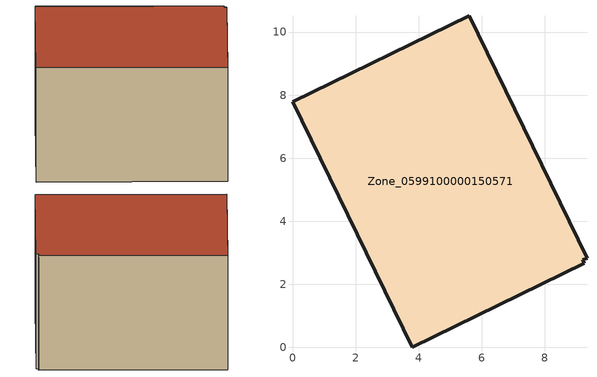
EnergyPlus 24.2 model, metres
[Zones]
Zone_0599100000150571
 floor ground (C_G): 9.34,2.83 9.21,2.77 9.26,2.67 3.79,0 0,7.79 5.6,10.52 z0
 wall outside (C_F): 9.34,2.83 5.6,10.52 0,7.79 3.79,0 9.26,2.67 9.21,2.77 9.34,2.83 z0:5.78
 roof outside (C_R): 9.21,2.77 9.34,2.83 5.6,10.52 0,7.79 3.79,0 9.26,2.67 z5.78
[BUILDING]
Pand.0599100000150571: North Axis=0; Terrain=City; Loads Convergence Tolerance Value=0.04; Temperature Convergence Tolerance Value=0.4; Solar Distribution=FullExterior; Maximum Number of Warmup Days=25; Minimum Number of Warmup Days=1
[Site:Location]
Rotterdam.The.Hague.AP_ZH_NLD Design_Conditions: Latitude=51.96; Longitude=4.45; Time Zone=1; Elevation=-4.5
[SITE:GROUNDTEMPERATURE:BUILDINGSURFACE]
18, 18, 18, 18, 18, 18, 18, 18, 18, 18, 18, 18
[MATERIAL] Thermal Absorptance=0.9; Solar Absorptance=0.7; Visible Absorptance=0.7
Name | Roughness | Thickness | Conductivity | Density | Specific Heat
G.TI.1946-1964 | MediumSmooth | 0.15 | 1 | 540 | 1210
F.TI.1946-1964 | Rough | 0.3 | 0.857143 | 1920 | 840
R.TI.1946-1964 | MediumRough | 0.2 | 0.277778 | 1500 | 1000
[CONSTRUCTION]
C_G: G.TI.1946-1964
C_F: F.TI.1946-1964
C_R: R.TI.1946-1964
[ZONE]
Zone_0599100000150571: Type=1; Multiplier=1; Ceiling Height=Autocalculate; Volume=Autocalculate; Floor Area=autocalculate; Part of Total Floor Area=Yes
[ZONEINFILTRATION:DESIGNFLOWRATE]
Infil_Zone_0599100000150571: Zone or ZoneList or Space or SpaceList=Zone_0599100000150571; Schedule=AlwaysOn; Design Flow Rate Calculation Method=Flow/Area; Flow Rate per Floor Area=0.003; Constant Term Coefficient=1; Temperature Term Coefficient=0; Velocity Term Coefficient=0; Velocity Squared Term Coefficient=0
[HVACTEMPLATE:ZONE:IDEALLOADSAIRSYSTEM]
Zone_0599100000150571: Maximum Heating Supply Air Temperature=50; Minimum Cooling Supply Air Temperature=13; Maximum Heating Supply Air Humidity Ratio=0.0156; Minimum Cooling Supply Air Humidity Ratio=0.0077; Heating Limit=NoLimit; Cooling Limit=NoLimit; Dehumidification Control Type=ConstantSensibleHeatRatio; Cooling Sensible Heat Ratio=0.7; Dehumidification Setpoint=60; Humidification Control Type=None; Humidification Setpoint=30; Outdoor Air Method=None; Outdoor Air Flow Rate per Person=0.00944; Outdoor Air Flow Rate per Zone Floor Area=0; Outdoor Air Flow Rate per Zone=0; Demand Controlled Ventilation Type=None; Outdoor Air Economizer Type=NoEconomizer; Heat Recovery Type=None; Sensible Heat Recovery Effectiveness=0.7; Latent Heat Recovery Effectiveness=0.65
[ZONECONTROL:THERMOSTAT]
ThermostatControl_Zone_0599100000150571: Zone or ZoneList=Zone_0599100000150571; Control Type Schedule=DualSetpointControlType; Control 1=Thermostat_Zone_0599100000150571; Temperature Difference Between Cutout And Setpoint=0
[THERMOSTATSETPOINT:DUALSETPOINT]
Thermostat_Zone_0599100000150571: Heating Setpoint Temperature Schedule=HeatingSetpoint_Zone_0599100000150571; Cooling Setpoint Temperature Schedule=CoolingSetpoint_Zone_0599100000150571
[SCHEDULE:COMPACT]
HeatingSetpoint_Zone_0599100000150571: Through: 12/31, For: AllDays, Until: 24:00, 21
CoolingSetpoint_Zone_0599100000150571: Through: 12/31, For: AllDays, Until: 24:00, 24
DualSetpointControlType: Through: 12/31, For: AllDays, Until: 24:00, 4
AlwaysOn: Through: 12/31, For: AllDays, Until: 24:00, 1
